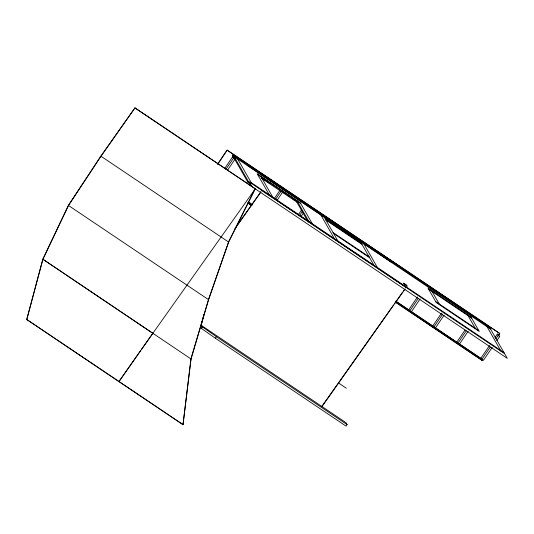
<?xml version="1.0" encoding="UTF-8"?>
<svg xmlns="http://www.w3.org/2000/svg" width="534" height="534" viewBox="0 0 534 534"><rect width="100%" height="100%" fill="white"/><g stroke="black" fill="none" stroke-linecap="round" stroke-linejoin="round"><path stroke-width="0.8" d="M183.008 424.704L190.938 358.808L208.494 299.514L228.559 241.895L255.125 188.656L134.975 107.861L100.899 156.048L68.405 205.303L42.793 259.184L26.7 319.466L183.008 424.704L191.052 359.008L208.607 299.707L228.665 242.089L255.239 188.856L141.37 349.516M201.638 323.023L200.657 327.042L201.485 328.49L215.322 338.222L346.065 426.139L347.127 424.637L346.012 422.688L201.832 325.727L200.771 327.235L203.895 314.366M26.813 319.659L42.907 259.377L68.512 205.497L101.013 156.242L134.975 107.861M217.859 163.711L227.11 150.114L499.697 333.43L498.462 335.599M217.552 164.525L227.11 150.114M224.741 168.43L232.984 156.315M225.955 169.291L233.805 157.75M227.457 170.299L235.307 158.758M248.771 184.59L250.146 182.575M249.985 185.452L250.907 184.09M274.176 198.728L279.669 190.658M275.397 199.576L280.937 191.426M276.899 200.584L282.907 191.759M298.206 214.888L301.41 210.182M299.427 215.736L302.658 210.983M300.929 216.744L303.699 212.672M417.441 297.037L408.744 309.82L409.878 310.788L418.189 298.566M411.38 311.796L420.158 298.9M441.471 313.198L432.774 325.98L433.908 326.948L442.686 314.052M435.41 327.956L444.188 315.06M465.041 330.025L456.804 342.14L457.938 343.108L466.249 330.886M459.44 344.116L468.218 331.22M489.531 345.518L480.827 358.301L481.968 359.269L490.279 347.047M495.025 337.441L497.314 334.077L498.816 335.092L499.637 336.52L496.86 340.592M495.826 338.903L498.135 335.506L497.314 334.077M498.309 335.465L499.697 333.43M395.734 302.398L482.195 360.537L482.716 359.776M492.241 347.38L483.47 360.276L396.255 301.63M489.685 327.602L233.365 155.234L232.837 155.988L247.776 182.074L250.693 184.036M233.051 157.243L234.119 155.741L233.298 154.313L232.237 155.815L233.051 157.243L234.806 158.424M247.776 182.074L248.303 181.32L233.365 155.234M140.415 350.871L118.928 381.61L152.891 333.223M236.936 225.602L260.866 191.759M234.653 229.179L260.979 191.96M201.485 328.49L202.553 326.982L201.832 325.727M215.322 338.222L216.39 336.714L347.127 424.637M321.762 406.494L338.436 382.918L346.346 388.238M338.91 382.237L393.558 304.967M394.513 303.612L402.649 292.105M403.611 290.75L404.565 289.401M321.875 406.681L405.159 288.914M227.264 150.248L499.851 333.556M247.522 165.44L391.702 262.401M234.186 156.662L490.506 329.031M325.413 219.207L361.458 243.444M498.135 335.506L499.637 336.52M325.934 220.115L361.979 244.358M428.562 289.134L471.615 318.084M257.715 174.645L300.769 203.594M263.502 179.084L265.552 180.459M266.913 181.38L269.65 183.215M283.32 192.407L284.682 193.328M288.1 195.624L289.468 196.545M292.886 198.842L294.935 200.223M261.286 178.149L297.505 202.513M333.069 232.577L369.114 256.814M435.697 301.59L478.744 330.546M333.59 233.485L369.635 257.722M251.214 182.635L504.029 352.654M248.303 181.32L504.623 353.688M135.089 108.055L507.3 358.361L488.87 326.181M248.477 202.046L252.629 204.836M395.807 301.129L409.645 310.428M411.721 311.823L433.855 326.708M435.237 327.642L457.371 342.528M458.753 343.455L481.581 358.808M248.23 202.086L252.382 204.876M395.981 302.357L481.655 359.943M247.709 202.853L251.167 205.176M248.237 203.294L251.688 205.61M153.004 333.416L42.793 259.184L191.052 359.008M26.7 319.466L182.895 424.503M202.553 326.982L216.39 336.714M481.061 359.576L482.195 360.537M487.001 326.674L501.119 351.332M468.111 315.727L475.24 328.19M432.066 291.491L439.202 303.946M406 287.365L261.82 190.411M363.848 243.858L377.965 268.515M360.343 241.501L374.461 266.159M324.298 217.258L338.416 241.915M320.794 214.902L334.911 239.559M312.884 224.747L300.248 202.686L257.194 173.73L269.83 195.798M309.38 222.391L297.264 201.238L296.737 201.992L307.637 221.029M261.219 177.001L273.335 198.154M236.869 157.59L251.808 183.676M249.058 181.827L251.734 186.493M228.665 242.089L101.013 156.242M208.607 299.707L68.512 205.497M471.095 317.176L428.041 288.226L436.211 302.498L479.265 331.454L471.095 317.176M406.554 285.103L403.55 283.087L404.218 284.255L407.222 286.271L406.554 285.103"/></g></svg>
